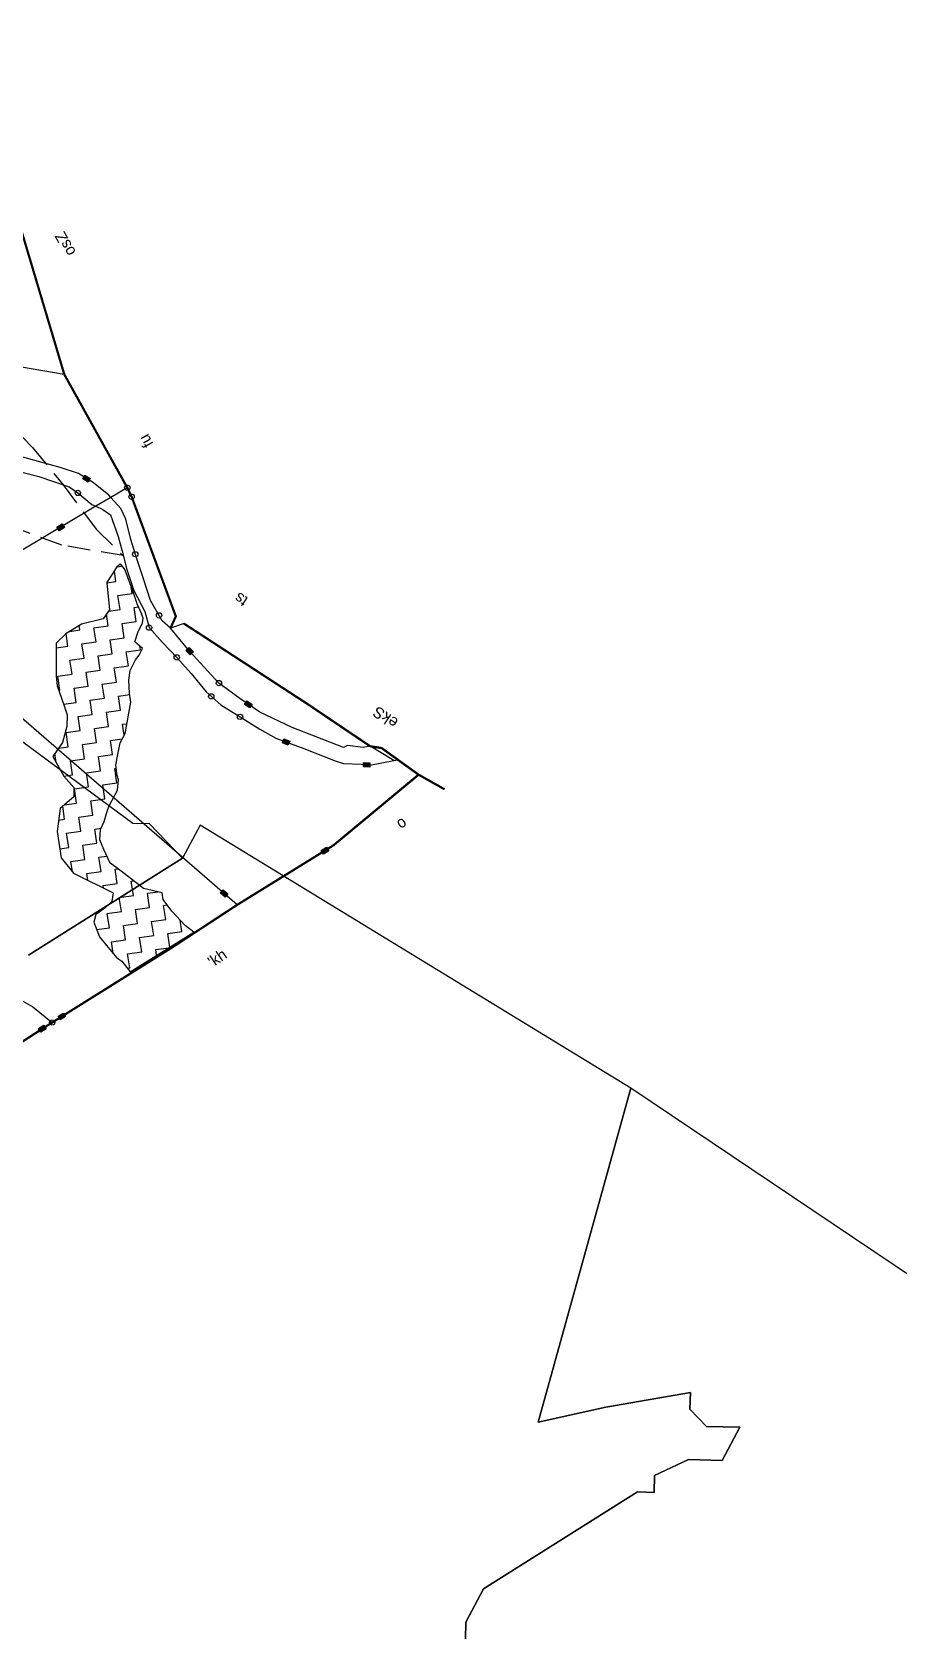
# Model space of a CAD drawing. Header units: metres. Extents: x 306399 to 345774, y 1851529 to 1914552.
# Drawn here: x 317077 to 318072, y 1894877 to 1896715 of the extents above; entities that cross this region are included whole.
import ezdxf

# ---------------------------------------------------------------- set-up
doc = ezdxf.new("R2010")
doc.units = ezdxf.units.M
doc.header["$MEASUREMENT"] = 0
doc.linetypes.add('DASHED', pattern=[0.75, 0.5, -0.25])
doc.linetypes.add('DIVIDE', pattern=[1.25, 0.5, -0.25, 0, -0.25, 0, -0.25])
for name, color, linetype in [('LINE_FOOTPATH', 1, 'DASHED'), ('OFF', 1, 'Continuous'), ('POLY_HATCH', 12, 'Continuous'), ('POLY_PARCEL', 6, 'Continuous'), ('POLY_ROAD', 30, 'Continuous'), ('SYM_STONE', 1, 'Continuous'), ('TEXT_MAPOUT', 7, 'Continuous'), ('V_BOUND_LINE', 7, 'Continuous'), ('V_DIVIDE_LINE', 7, 'DIVIDE'), ('VILLAGE BOUNDRY', 5, 'Continuous')]:
    doc.layers.add(name, color=color, linetype=linetype)
doc.styles.add('TEXT_MAP', font='')
doc.styles.get('TEXT_MAP').set_extended_font_data('Kruti Dev 050')

# ---------------------------------------------------------------- blocks, each defined once
blk = doc.blocks.new('57485')
at = {"layer": 'VILLAGE BOUNDRY'}
for points in [[(317280, 1895744), (317454.6, 1895859), (317416.1, 1895897.9), (317396.8, 1895898), (317204.2, 1896034.5)], [(317797.5, 1894948.3), (317797.7, 1894987), (317817.3, 1895025.6), (317933.7, 1895102.2), (317991.9, 1895140.6), (318011.3, 1895140.5), (318011.4, 1895159.8), (318050.1, 1895178.9), (318088.8, 1895178.7), (318108.4, 1895217.3), (318069.7, 1895217.5), (318050.5, 1895237), (318050.6, 1895256.3), (317953.8, 1895237.5), (317876.4, 1895218.6), (317975.2, 1895604.8), (317474.1, 1895897.6), (317454.6, 1895859), (317280, 1895744)], [(318399.1, 1895331.6), (317975.2, 1895604.8), (317876.4, 1895218.6), (317953.8, 1895237.5), (318050.6, 1895256.3), (318050.5, 1895237), (318069.7, 1895217.5), (318108.4, 1895217.3), (318088.8, 1895178.7), (318050.1, 1895178.9), (318011.4, 1895159.8), (318011.3, 1895140.5), (317991.9, 1895140.6), (317933.7, 1895102.2), (317817.3, 1895025.6), (317797.7, 1894987), (317797.5, 1894948.3)]]:
    blk.add_lwpolyline(points, dxfattribs=at)
blk = doc.blocks.new('STONESQUAREFILLED')
blk.add_hatch(color=256).paths.add_polyline_path([(0.7, -0.48), (0.7, 0.48), (-0.7, 0.48), (-0.7, -0.48)])
blk.add_lwpolyline([(-0.7, 0.48), (0.7, 0.48), (0.7, -0.48), (-0.7, -0.48)], close=True)
blk = doc.blocks.new('STONE')
blk.add_circle((0, 0), 0.851)
blk = doc.blocks.new('54852')
at = {"layer": 'POLY_HATCH'}
h = blk.add_hatch(dxfattribs=at)
h.set_pattern_fill('ZIGZAG', color=256, style=0)
h.set_pattern_definition([(0, (0, 0), (3.175, 3.175), [3.175, -3.175]), (90, (3.175, 0), (-3.175, 3.175), [3.175, -3.175])])
h.paths.add_polyline_path([(332.96, 182.43), (332.66, 180.35), (329.24, 178.26), (327.83, 173.28), (327.83, 167.34), (330.06, 163.55), (338.17, 157.92), (337.65, 156.06), (335.86, 154.8), (333.63, 153.68), (332.96, 152.05), (333.71, 148.63), (334.97, 146.47), (335.64, 145.5), (336.91, 143.42), (337.87, 142.53), (339.38, 139.91), (354.71, 146.6), (353, 148.39), (350.54, 151.96), (348.98, 154.78), (348.98, 156.34), (345.03, 157.9), (342.65, 160.36), (339.82, 163.33), (338.48, 164.52), (337.51, 167.79), (336.98, 170.02), (337.43, 172.32), (338.55, 173.95), (339.71, 176.64), (342.5, 180.46), (343.01, 182.65), (342.66, 185.15), (343.46, 187.56), (344.58, 190.75), (345.99, 192.69), (348.25, 199.37), (348.32, 201.45), (348.65, 205.76), (350.7, 208.59), (351.67, 209.48), (352.64, 210.89), (351.15, 212.6), (352.19, 214.76), (352.93, 215.8), (353.46, 216.54), (353.75, 217.51), (353.53, 218.55), (352.8, 220.96), (352.4, 223.53), (351.25, 228.8), (350.43, 230.29), (349.76, 229.81), (348.61, 228.46), (346.85, 226.5), (346.58, 220.49), (344.9, 218.7), (339.91, 218.18), (336.19, 216.61), (333.73, 214.83), (332.69, 207.55), (332.54, 205.39), (333.43, 201), (333.81, 198.7), (333.36, 196.1), (331.94, 192.75), (329.34, 189.93), (331.1, 185.25)])
at = {"layer": 'LINE_FOOTPATH', "ltscale": 10}
blk.add_lwpolyline([(295.31, 306.21), (298.28, 303.21), (301.86, 301.26), (308.6, 293), (315.92, 284.81), (322.46, 276.36), (328.61, 267.59), (334.89, 258.75), (340.41, 249.55), (346.35, 238.6), (351.37, 231.98), (338.15, 236.26), (329.13, 241.2), (322.46, 247.05), (313.19, 251.66), (309.25, 256.02), (306.81, 261.09), (304.3, 267.98), (302.19, 276.04), (300.01, 284.36), (297.96, 293.07), (295.91, 302.88)], close=True, dxfattribs=at)
at = {"layer": 'OFF'}
blk.add_lwpolyline([(362.57, 215), (359.41, 214.41)], dxfattribs=at)
at = {"layer": 'POLY_HATCH'}
for points in [[(346.85, 226.5), (348.61, 228.46), (349.76, 229.81), (350.43, 230.29), (351.25, 228.8), (352.4, 223.53), (352.8, 220.96), (353.53, 218.55)], [(346.85, 226.5), (346.58, 220.49), (344.9, 218.7), (339.91, 218.18), (336.19, 216.61), (333.73, 214.83), (332.69, 207.55), (332.54, 205.39), (333.43, 201), (333.81, 198.7), (333.36, 196.1), (331.94, 192.75), (329.34, 189.93), (331.1, 185.25), (332.96, 182.43), (332.66, 180.35), (329.24, 178.26), (327.83, 173.28), (327.83, 167.34), (330.06, 163.55), (338.17, 157.92), (337.65, 156.06), (335.86, 154.8), (333.63, 153.68), (332.96, 152.05), (333.71, 148.63), (334.97, 146.47), (335.64, 145.5), (336.91, 143.42), (337.87, 142.53), (339.38, 139.91)], [(339.38, 139.91), (354.71, 146.6), (353, 148.39), (350.54, 151.96), (348.98, 154.78), (348.98, 156.34), (345.03, 157.9), (342.65, 160.36), (339.82, 163.33), (338.48, 164.52), (337.51, 167.79), (336.98, 170.02), (337.43, 172.32), (338.55, 173.95), (339.29, 175.66), (340.04, 177.08), (341.82, 179.53), (342.49, 180.42), (343.01, 182.65), (342.86, 183.69), (342.94, 186), (343.46, 187.56), (344.58, 190.75), (345.99, 192.69), (348.25, 199.37), (348.32, 201.45), (348.54, 204.35), (349.14, 206.43), (350.7, 208.59), (351.67, 209.48), (352.64, 210.89), (351.15, 212.6), (352.19, 214.76), (352.93, 215.8), (353.46, 216.54), (353.75, 217.51), (353.53, 218.55)]]:
    blk.add_lwpolyline(points, dxfattribs=at)
at = {"layer": 'POLY_PARCEL'}
for points in [[(344.27, 273.86), (240.69, 307.73)], [(354.47, 246.83), (350.52, 245.2)], [(346.97, 243.74), (329.26, 236.43)], [(350.52, 245.2), (346.97, 243.74)], [(365.16, 151.23), (305.18, 220.95)], [(246.68, 214.1), (265.57, 192.61), (278.96, 177.09), (298.07, 158.19), (301.11, 149.96), (311.13, 139.77), (316.79, 135.36), (320.53, 131.28)]]:
    blk.add_lwpolyline(points, dxfattribs=at)
at = {"layer": 'POLY_ROAD'}
for points in [[(350.52, 245.2), (350.13, 245.77), (347.17, 248.98), (344.17, 251.53), (340.33, 253.5), (336.25, 255.29), (331.92, 257.17), (327.77, 259.14), (323.99, 261.06), (321.33, 263.27), (316.43, 264.76), (310.73, 266.49), (304.43, 267.43), (298.13, 268.46), (291.76, 269.49), (285.64, 270.91), (279.52, 272.31), (273.44, 273.28), (266.34, 273.86), (259.92, 274.77), (251.24, 271.4), (240.84, 271.85), (239.75, 271.88)], [(239.66, 268.67), (243.7, 268.58), (251.32, 268.88), (253.78, 269.73), (264.64, 271.28), (268.5, 271.34), (279.99, 269.55), (286.47, 268.09), (288.45, 267.55), (300.06, 265.48), (304.67, 263.82), (310.78, 262.82), (312.89, 261.87), (315.42, 261.87), (321.96, 258.51), (325.96, 256.14), (335.35, 252.17), (341.68, 248.89), (343.4, 247.29), (346.13, 244.28), (346.97, 243.74)], [(346.97, 243.74), (348.37, 242.82), (349.9, 241.4), (350.86, 236.39), (351.27, 233.03), (351.71, 228.78), (352.57, 223.93), (354.29, 218.98), (354.73, 215.25), (357.23, 211.55), (359.86, 207.79), (362.55, 203.78), (365.21, 199.26), (368.05, 195.87), (371.89, 192.62), (375.82, 189.25), (379.09, 186.74), (384.94, 183.55), (391.45, 179.79), (393.17, 178.97), (397.05, 178.21), (398.97, 177.73), (404.39, 177.97)], [(359.41, 214.41), (357.84, 216.31), (355.9, 221.2), (355.09, 226.2), (354.26, 230.84), (353.54, 235.27), (353.1, 239.91), (352.39, 242.46), (350.52, 245.2)], [(399.65, 181.88), (398.04, 181.85), (394.65, 182.82), (393.7, 182.46), (388.4, 185.49), (383.04, 188.56), (376.37, 192.98), (372.45, 196.63), (368.33, 200.75), (362.91, 208.73), (359.41, 214.41)], [(404.39, 177.97), (399.65, 181.88)], [(404.39, 177.97), (405.31, 178.01)]]:
    blk.add_lwpolyline(points, dxfattribs=at)
at = {"layer": 'V_BOUND_LINE', "const_width": 0.5}
for points in [[(332.42, 352.57), (333.33, 349.65), (344.27, 273.86)], [(344.27, 273.86), (354.47, 246.83)], [(354.47, 246.83), (355.14, 244.69), (361, 216.87), (359.41, 214.41)], [(362.57, 215), (387.03, 193.39), (399.65, 181.88)], [(399.65, 181.88), (402.08, 181.14), (405.31, 178.01)], [(405.31, 178.01), (409.39, 174.05), (388.32, 161.23), (365.16, 151.23)], [(320.53, 131.28), (280.16, 113.02), (247.15, 135.67), (210.5, 160.66), (199.52, 168.32)], [(365.16, 151.23), (349.34, 143.9), (320.53, 131.28)]]:
    blk.add_lwpolyline(points, dxfattribs=at)
at = {"layer": 'V_DIVIDE_LINE', "ltscale": 10, "const_width": 0.5}
blk.add_lwpolyline([(409.39, 174.05), (414.63, 169.99)], dxfattribs=at)
at = {"layer": 'SYM_STONE', "ltscale": 10}
for p, rotation in [((345.78, 250.16), 319.5792127662017), ((338.5, 240.24), 202.4117040417125), ((362.91, 208.73), 305.5463196471379), ((374.12, 195.08), 317.1068968301905), ((381.22, 185.57), 331.4206216832694), ((398.25, 177.91), 348.9887493402245), ((386.25, 160.33), 203.3401230115585), ((362.63, 154.17), 130.7046551731448), ((322.85, 132.29), 23.65254496905122), ((318.18, 130.21), 204.3382678175364)]:
    blk.add_blockref('STONESQUAREFILLED', p, dxfattribs=dict(at, rotation=rotation))
at = {"layer": 'SYM_STONE', "ltscale": 10, "xscale": 0.7, "yscale": 0.7, "zscale": 0.7}
for p in [(343.4, 247.29), (354.47, 246.83), (355.14, 244.69), (354.08, 231.91), (357.32, 217.62), (354.73, 215.25), (359.86, 207.79), (368.33, 200.75), (366.21, 198.06), (371.89, 192.62), (320.53, 131.28)]:
    blk.add_blockref('STONE', p, dxfattribs=at)
at = {"layer": 'TEXT_MAPOUT', "ltscale": 10, "style": 'TEXT_MAP'}
for s, rotation, p in [('osZ', 110.9187, (350.88, 300.45)), ('fu', 110.9187, (361.75, 255.65)), ('ts', 137.6739, (377.69, 218.49)), ('ekS', 137.6739, (406.88, 186.74)), ('o', 25.7891, (403.66, 162.63)), ("'kh", 25.7891, (357.7, 138.14))]:
    blk.add_text(s, height=2.5, rotation=rotation, dxfattribs=at).set_placement(p)

msp = doc.modelspace()

# ---------------------------------------------------------------- block references
at = {"xscale": 5.157583570103581, "yscale": 5.157583570103581, "zscale": 5.157583570103581, "rotation": 8.381546039145885}
msp.add_blockref('54852', (315563, 1894664.8), dxfattribs=at)
at = {"layer": 'VILLAGE BOUNDRY', "rotation": 358.8738758728772}
msp.add_blockref('57485', (-37403.7, 6510.7), dxfattribs=at)

doc.saveas('drawing.dxf')
